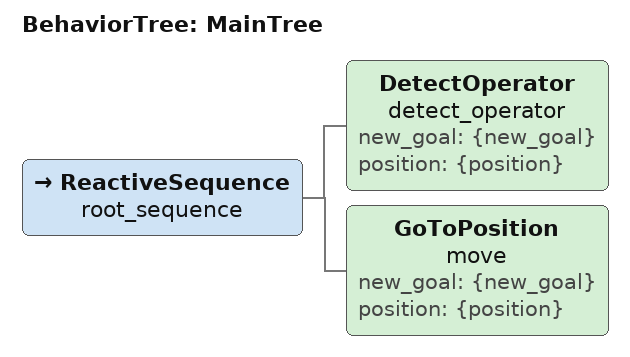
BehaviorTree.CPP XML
<root main_tree_to_execute = "MainTree" >
     <BehaviorTree ID="MainTree">
        <ReactiveSequence name="root_sequence">
            <DetectOperator name="detect_operator" new_goal="{new_goal}" position="{position}"/>
            <GoToPosition  name="move" new_goal="{new_goal}" position="{position}"/>
        </ReactiveSequence>
     </BehaviorTree>
 </root>
